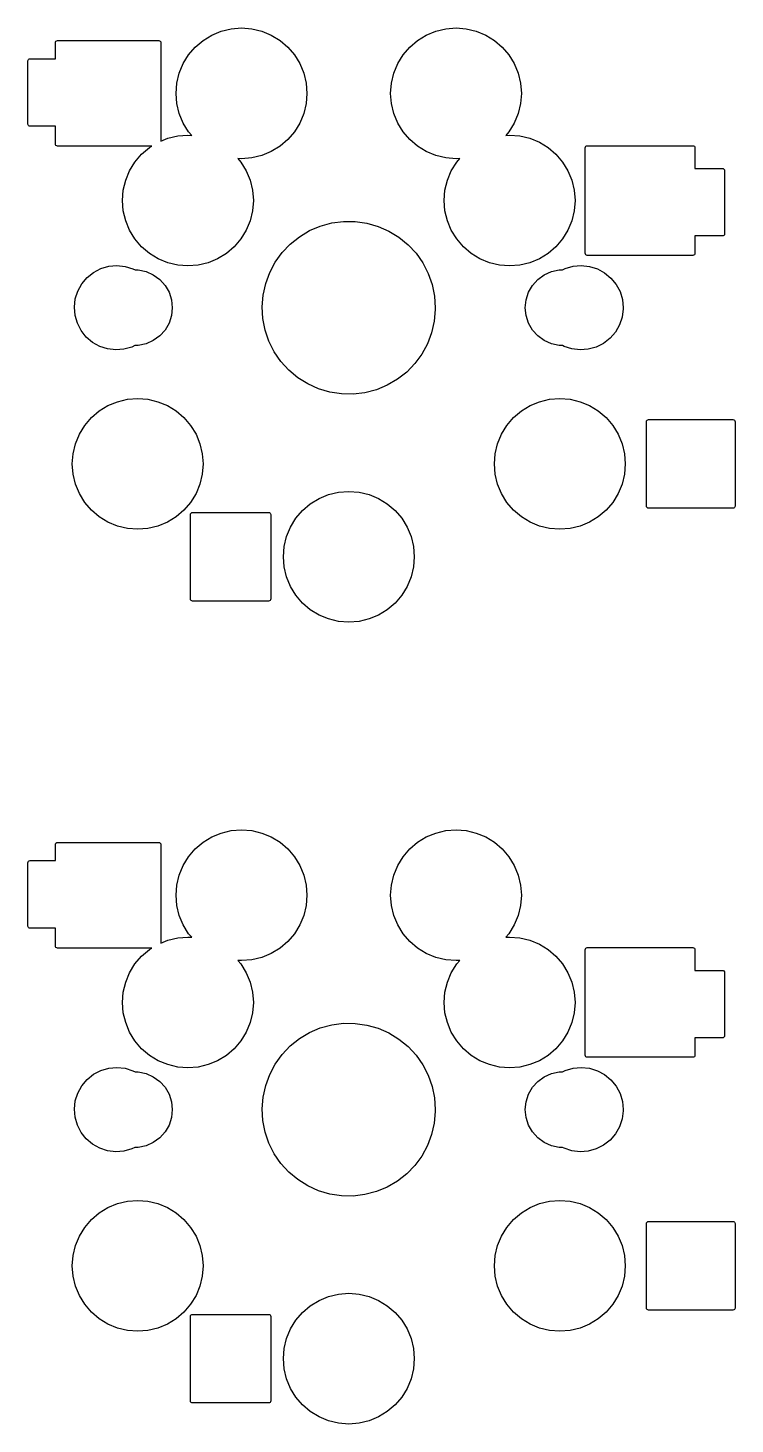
# Model space of a CAD drawing. Extents: x -8 to 140, y -39 to 78.
# Drawn here: x 68.4 to 85.15, y -0.45 to 32.63 of the extents above; entities that cross this region are included whole.
import ezdxf

# ---------------------------------------------------------------- set-up
doc = ezdxf.new("R2010")
doc.units = 0
doc.layers.add('BLACK', color=7, linetype='CONTINUOUS')

msp = doc.modelspace()

# ---------------------------------------------------------------- linework, layer by layer
at = {"layer": 'BLACK', "linetype": 'CONTINUOUS'}
for p, q in [((72.5489, 32.334), (72.7563, 32.4611)), ((72.7563, 32.4611), (72.981, 32.5541)), ((72.981, 32.5541), (73.2175, 32.6109)), ((73.2175, 32.6109), (73.46, 32.63)), ((73.46, 32.63), (73.7025, 32.6109)), ((73.7025, 32.6109), (73.939, 32.5541)), ((73.939, 32.5541), (74.1637, 32.4611)), ((74.1637, 32.4611), (74.3711, 32.334)), ((77.6289, 32.334), (77.8363, 32.4611)), ((77.8363, 32.4611), (78.061, 32.5541)), ((78.061, 32.5541), (78.2975, 32.6109)), ((78.2975, 32.6109), (78.54, 32.63)), ((78.54, 32.63), (78.7825, 32.6109)), ((78.7825, 32.6109), (79.019, 32.5541)), ((79.019, 32.5541), (79.2437, 32.4611)), ((79.2437, 32.4611), (79.4511, 32.334)), ((69.05, 32.28), (69.0538, 32.2991)), ((69.05, 31.9), (69.05, 32.28)), ((69.0538, 32.2991), (69.0646, 32.3154)), ((69.0646, 32.3154), (69.0809, 32.3262)), ((69.0809, 32.3262), (69.1, 32.33)), ((69.1, 32.33), (71.5, 32.33)), ((71.5, 32.33), (71.5191, 32.3262)), ((71.5191, 32.3262), (71.5354, 32.3154)), ((71.5354, 32.3154), (71.5462, 32.2991)), ((71.5462, 32.2991), (71.55, 32.28)), ((71.55, 32.28), (71.55, 29.9474)), ((72.206, 31.9911), (72.364, 32.176)), ((72.364, 32.176), (72.5489, 32.334)), ((74.3711, 32.334), (74.556, 32.176)), ((74.556, 32.176), (74.714, 31.9911)), ((77.286, 31.9911), (77.444, 32.176)), ((77.444, 32.176), (77.6289, 32.334)), ((79.4511, 32.334), (79.636, 32.176)), ((79.636, 32.176), (79.794, 31.9911)), ((68.4, 31.85), (68.4038, 31.8691)), ((68.4, 30.35), (68.4, 31.85)), ((68.4038, 31.8691), (68.4146, 31.8854)), ((68.4146, 31.8854), (68.4309, 31.8962)), ((68.4309, 31.8962), (68.45, 31.9)), ((68.45, 31.9), (69.05, 31.9)), ((71.9859, 31.559), (72.0789, 31.7837)), ((72.0789, 31.7837), (72.206, 31.9911)), ((74.714, 31.9911), (74.8411, 31.7837)), ((74.8411, 31.7837), (74.9341, 31.559)), ((77.0659, 31.559), (77.1589, 31.7837)), ((77.1589, 31.7837), (77.286, 31.9911)), ((79.794, 31.9911), (79.9211, 31.7837)), ((79.9211, 31.7837), (80.0141, 31.559)), ((71.9291, 31.3225), (71.9859, 31.559)), ((74.9341, 31.559), (74.9909, 31.3225)), ((77.0091, 31.3225), (77.0659, 31.559)), ((80.0141, 31.559), (80.0709, 31.3225)), ((71.91, 31.08), (71.9291, 31.3225)), ((74.9909, 31.3225), (75.01, 31.08)), ((76.99, 31.08), (77.0091, 31.3225)), ((80.0709, 31.3225), (80.09, 31.08)), ((71.9291, 30.8375), (71.91, 31.08)), ((71.9859, 30.601), (71.9291, 30.8375)), ((74.9909, 30.8375), (74.9341, 30.601)), ((75.01, 31.08), (74.9909, 30.8375)), ((77.0091, 30.8375), (76.99, 31.08)), ((77.0659, 30.601), (77.0091, 30.8375)), ((80.0709, 30.8375), (80.0141, 30.601)), ((80.09, 31.08), (80.0709, 30.8375)), ((72.0789, 30.3763), (71.9859, 30.601)), ((74.9341, 30.601), (74.8411, 30.3763)), ((77.1589, 30.3763), (77.0659, 30.601)), ((80.0141, 30.601), (79.9211, 30.3763)), ((68.4038, 30.3309), (68.4, 30.35)), ((68.4146, 30.3146), (68.4038, 30.3309)), ((68.4309, 30.3038), (68.4146, 30.3146)), ((68.45, 30.3), (68.4309, 30.3038)), ((69.05, 30.3), (68.45, 30.3)), ((69.05, 29.88), (69.05, 30.3)), ((72.206, 30.1689), (72.0789, 30.3763)), ((72.2794, 30.083), (72.206, 30.1689)), ((74.714, 30.1689), (74.556, 29.984)), ((74.8411, 30.3763), (74.714, 30.1689)), ((77.286, 30.1689), (77.1589, 30.3763)), ((77.444, 29.984), (77.286, 30.1689)), ((79.794, 30.1689), (79.7205, 30.083)), ((79.9211, 30.3763), (79.794, 30.1689)), ((69.0538, 29.8609), (69.05, 29.88)), ((69.0646, 29.8446), (69.0538, 29.8609)), ((69.0809, 29.8338), (69.0646, 29.8446)), ((69.1, 29.83), (69.0809, 29.8338)), ((71.3377, 29.83), (69.1, 29.83)), ((71.094, 29.636), (71.2789, 29.794)), ((71.2789, 29.794), (71.3377, 29.83)), ((71.55, 29.9474), (71.711, 30.0141)), ((71.711, 30.0141), (71.9475, 30.0709)), ((71.9475, 30.0709), (72.19, 30.09)), ((72.19, 30.09), (72.2794, 30.083)), ((74.3711, 29.826), (74.1637, 29.6989)), ((74.556, 29.984), (74.3711, 29.826)), ((77.6289, 29.826), (77.444, 29.984)), ((77.8363, 29.6989), (77.6289, 29.826)), ((79.7205, 30.083), (79.81, 30.09)), ((79.81, 30.09), (80.0525, 30.0709)), ((80.0525, 30.0709), (80.289, 30.0141)), ((80.289, 30.0141), (80.5137, 29.9211)), ((80.5137, 29.9211), (80.7211, 29.794)), ((80.7211, 29.794), (80.906, 29.636)), ((81.6, 29.79), (81.6038, 29.8091)), ((81.6, 27.29), (81.6, 29.79)), ((81.6038, 29.8091), (81.6146, 29.8254)), ((81.6146, 29.8254), (81.6309, 29.8362)), ((81.6309, 29.8362), (81.65, 29.84)), ((81.65, 29.84), (84.15, 29.84)), ((84.15, 29.84), (84.1691, 29.8362)), ((84.1691, 29.8362), (84.1854, 29.8254)), ((84.1854, 29.8254), (84.1962, 29.8091)), ((84.1962, 29.8091), (84.2, 29.79)), ((84.2, 29.79), (84.2, 29.3)), ((70.8089, 29.2437), (70.936, 29.4511)), ((70.936, 29.4511), (71.094, 29.636)), ((73.46, 29.53), (73.3705, 29.537)), ((73.3705, 29.537), (73.444, 29.4511)), ((73.444, 29.4511), (73.5711, 29.2437)), ((73.7025, 29.5491), (73.46, 29.53)), ((73.939, 29.6059), (73.7025, 29.5491)), ((74.1637, 29.6989), (73.939, 29.6059)), ((78.061, 29.6059), (77.8363, 29.6989)), ((78.2975, 29.5491), (78.061, 29.6059)), ((78.54, 29.53), (78.2975, 29.5491)), ((78.4289, 29.2437), (78.556, 29.4511)), ((78.6295, 29.537), (78.54, 29.53)), ((78.556, 29.4511), (78.6295, 29.537)), ((80.906, 29.636), (81.064, 29.4511)), ((81.064, 29.4511), (81.1911, 29.2437)), ((70.7159, 29.019), (70.8089, 29.2437)), ((73.5711, 29.2437), (73.6641, 29.019)), ((78.3359, 29.019), (78.4289, 29.2437)), ((81.1911, 29.2437), (81.2841, 29.019)), ((84.2, 29.3), (84.85, 29.3)), ((84.85, 29.3), (84.8691, 29.2962)), ((84.8691, 29.2962), (84.8854, 29.2854)), ((84.8854, 29.2854), (84.8962, 29.2691)), ((84.8962, 29.2691), (84.9, 29.25)), ((84.9, 29.25), (84.9, 27.75)), ((70.64, 28.54), (70.6591, 28.7825)), ((70.6591, 28.7825), (70.7159, 29.019)), ((73.6641, 29.019), (73.7209, 28.7825)), ((73.7209, 28.7825), (73.74, 28.54)), ((78.26, 28.54), (78.2791, 28.7825)), ((78.2791, 28.7825), (78.3359, 29.019)), ((81.2841, 29.019), (81.3409, 28.7825)), ((81.3409, 28.7825), (81.36, 28.54)), ((70.6591, 28.2975), (70.64, 28.54)), ((73.74, 28.54), (73.7209, 28.2975)), ((78.2791, 28.2975), (78.26, 28.54)), ((81.36, 28.54), (81.3409, 28.2975)), ((70.7159, 28.061), (70.6591, 28.2975)), ((73.7209, 28.2975), (73.6641, 28.061)), ((78.3359, 28.061), (78.2791, 28.2975)), ((81.3409, 28.2975), (81.2841, 28.061)), ((70.8089, 27.8363), (70.7159, 28.061)), ((70.936, 27.6289), (70.8089, 27.8363)), ((73.5711, 27.8363), (73.444, 27.6289)), ((73.6641, 28.061), (73.5711, 27.8363)), ((74.83, 27.6834), (75.0693, 27.8266)), ((75.0693, 27.8266), (75.3258, 27.936)), ((75.3258, 27.936), (75.5948, 28.0096)), ((75.5948, 28.0096), (75.8713, 28.046)), ((75.8713, 28.046), (76.1501, 28.0445)), ((76.1501, 28.0445), (76.4262, 28.0052)), ((76.4262, 28.0052), (76.6944, 27.9288)), ((76.6944, 27.9288), (76.9498, 27.8167)), ((76.9498, 27.8167), (77.1875, 27.671)), ((78.4289, 27.8363), (78.3359, 28.061)), ((78.556, 27.6289), (78.4289, 27.8363)), ((81.1911, 27.8363), (81.064, 27.6289)), ((81.2841, 28.061), (81.1911, 27.8363)), ((71.094, 27.444), (70.936, 27.6289)), ((73.444, 27.6289), (73.286, 27.444)), ((74.4204, 27.3067), (74.6124, 27.509)), ((74.6124, 27.509), (74.83, 27.6834)), ((77.1875, 27.671), (77.4033, 27.4944)), ((77.4033, 27.4944), (77.5931, 27.2901)), ((78.714, 27.444), (78.556, 27.6289)), ((81.064, 27.6289), (80.906, 27.444)), ((84.85, 27.7), (84.2, 27.7)), ((84.2, 27.7), (84.2, 27.29)), ((84.8691, 27.7038), (84.85, 27.7)), ((84.8854, 27.7146), (84.8691, 27.7038)), ((84.8962, 27.7309), (84.8854, 27.7146)), ((84.9, 27.75), (84.8962, 27.7309)), ((71.2789, 27.286), (71.094, 27.444)), ((71.4863, 27.1589), (71.2789, 27.286)), ((71.711, 27.0659), (71.4863, 27.1589)), ((72.8937, 27.1589), (72.669, 27.0659)), ((73.1011, 27.286), (72.8937, 27.1589)), ((73.286, 27.444), (73.1011, 27.286)), ((74.2577, 27.0803), (74.4204, 27.3067)), ((77.5931, 27.2901), (77.7535, 27.062)), ((78.8989, 27.286), (78.714, 27.444)), ((79.1063, 27.1589), (78.8989, 27.286)), ((79.331, 27.0659), (79.1063, 27.1589)), ((80.5137, 27.1589), (80.289, 27.0659)), ((80.7211, 27.286), (80.5137, 27.1589)), ((80.906, 27.444), (80.7211, 27.286)), ((81.6038, 27.2709), (81.6, 27.29)), ((81.6146, 27.2546), (81.6038, 27.2709)), ((81.6309, 27.2438), (81.6146, 27.2546)), ((81.65, 27.24), (81.6309, 27.2438)), ((84.15, 27.24), (81.65, 27.24)), ((84.1691, 27.2438), (84.15, 27.24)), ((84.1854, 27.2546), (84.1691, 27.2438)), ((84.1962, 27.2709), (84.1854, 27.2546)), ((84.2, 27.29), (84.1962, 27.2709)), ((69.8003, 26.7145), (69.9524, 26.8368)), ((69.9524, 26.8368), (70.1254, 26.9272)), ((70.1254, 26.9272), (70.3126, 26.9823)), ((70.3126, 26.9823), (70.507, 27)), ((70.507, 27), (70.7011, 26.9796)), ((70.7011, 26.9796), (70.8875, 26.9219)), ((70.8875, 26.9219), (70.9371, 26.8951)), ((70.9371, 26.8951), (71.0141, 26.8951)), ((71.0141, 26.8951), (71.1981, 26.856)), ((71.1981, 26.856), (71.37, 26.7794)), ((71.9475, 27.0091), (71.711, 27.0659)), ((72.19, 26.99), (71.9475, 27.0091)), ((72.4325, 27.0091), (72.19, 26.99)), ((72.669, 27.0659), (72.4325, 27.0091)), ((74.0314, 26.5719), (74.1272, 26.8338)), ((74.1272, 26.8338), (74.2577, 27.0803)), ((77.7535, 27.062), (77.8814, 26.8142)), ((77.8814, 26.8142), (77.9745, 26.5513)), ((79.5675, 27.0091), (79.331, 27.0659)), ((79.81, 26.99), (79.5675, 27.0091)), ((80.0525, 27.0091), (79.81, 26.99)), ((80.289, 27.0659), (80.0525, 27.0091)), ((80.63, 26.7794), (80.8019, 26.856)), ((80.8019, 26.856), (80.9859, 26.8951)), ((80.9859, 26.8951), (81.064, 26.8951)), ((81.064, 26.8951), (81.1254, 26.9272)), ((81.1254, 26.9272), (81.3126, 26.9823)), ((81.3126, 26.9823), (81.507, 27)), ((81.507, 27), (81.7011, 26.9796)), ((81.7011, 26.9796), (81.8875, 26.9219)), ((81.8875, 26.9219), (82.0592, 26.829)), ((82.0592, 26.829), (82.2096, 26.7046)), ((69.5809, 26.3939), (69.6749, 26.565)), ((69.6749, 26.565), (69.8003, 26.7145)), ((71.37, 26.7794), (71.5222, 26.6688)), ((71.5222, 26.6688), (71.6481, 26.529)), ((71.6481, 26.529), (71.7422, 26.3661)), ((73.972, 26.2995), (74.0314, 26.5719)), ((77.9745, 26.5513), (78.031, 26.2782)), ((80.2578, 26.3661), (80.3519, 26.529)), ((80.3519, 26.529), (80.4778, 26.6688)), ((80.4778, 26.6688), (80.63, 26.7794)), ((82.2096, 26.7046), (82.3329, 26.5534)), ((82.3329, 26.5534), (82.4245, 26.3811)), ((69.5001, 26.014), (69.5219, 26.2079)), ((69.5219, 26.2079), (69.5809, 26.3939)), ((71.7422, 26.3661), (71.8003, 26.1871)), ((71.8003, 26.1871), (71.82, 26)), ((73.9501, 26.0215), (73.972, 26.2995)), ((78.031, 26.2782), (78.05, 26)), ((80.18, 26), (80.1997, 26.1871)), ((80.1997, 26.1871), (80.2578, 26.3661)), ((82.4245, 26.3811), (82.481, 26.1942)), ((82.481, 26.1942), (82.5, 26)), ((69.5164, 25.8195), (69.5001, 26.014)), ((69.5702, 25.6319), (69.5164, 25.8195)), ((71.8003, 25.8129), (71.7422, 25.6339)), ((71.82, 26), (71.8003, 25.8129)), ((73.9662, 25.7431), (73.9501, 26.0215)), ((78.0495, 25.9571), (78.0248, 25.6793)), ((78.05, 26), (78.0495, 25.9571)), ((80.1997, 25.8129), (80.18, 26)), ((80.2578, 25.6339), (80.1997, 25.8129)), ((82.4996, 25.9721), (82.4751, 25.7785)), ((82.5, 26), (82.4996, 25.9721)), ((69.6594, 25.4583), (69.5702, 25.6319)), ((71.7422, 25.6339), (71.6481, 25.471)), ((74.0199, 25.4694), (73.9662, 25.7431)), ((78.0248, 25.6793), (77.9625, 25.4075)), ((80.3519, 25.471), (80.2578, 25.6339)), ((82.4135, 25.5933), (82.3171, 25.4236)), ((82.4751, 25.7785), (82.4135, 25.5933)), ((69.7807, 25.3053), (69.6594, 25.4583)), ((69.9293, 25.1789), (69.7807, 25.3053)), ((70.0997, 25.0836), (69.9293, 25.1789)), ((71.1981, 25.144), (71.0141, 25.1049)), ((71.37, 25.2206), (71.1981, 25.144)), ((71.5222, 25.3312), (71.37, 25.2206)), ((71.6481, 25.471), (71.5222, 25.3312)), ((74.1102, 25.2056), (74.0199, 25.4694)), ((74.2355, 24.9565), (74.1102, 25.2056)), ((77.8639, 25.1466), (77.7309, 24.9016)), ((77.9625, 25.4075), (77.8639, 25.1466)), ((80.4778, 25.3312), (80.3519, 25.471)), ((80.63, 25.2206), (80.4778, 25.3312)), ((80.8019, 25.144), (80.63, 25.2206)), ((80.9859, 25.1049), (80.8019, 25.144)), ((82.0358, 25.1557), (81.8616, 25.0677)), ((82.1896, 25.2758), (82.0358, 25.1557)), ((82.3171, 25.4236), (82.1896, 25.2758)), ((70.2853, 25.0233), (70.0997, 25.0836)), ((70.4791, 25.0002), (70.2853, 25.0233)), ((70.6736, 25.0152), (70.4791, 25.0002)), ((70.8616, 25.0677), (70.6736, 25.0152)), ((70.9354, 25.1049), (70.8616, 25.0677)), ((71.0141, 25.1049), (70.9354, 25.1049)), ((74.3934, 24.7266), (74.2355, 24.9565)), ((77.7309, 24.9016), (77.5658, 24.6768)), ((81.0616, 25.1049), (80.9859, 25.1049)), ((81.0997, 25.0836), (81.0616, 25.1049)), ((81.2853, 25.0233), (81.0997, 25.0836)), ((81.4791, 25.0002), (81.2853, 25.0233)), ((81.6736, 25.0152), (81.4791, 25.0002)), ((81.8616, 25.0677), (81.6736, 25.0152)), ((74.5811, 24.5204), (74.3934, 24.7266)), ((74.795, 24.3415), (74.5811, 24.5204)), ((77.5658, 24.6768), (77.3717, 24.4766)), ((75.0313, 24.1933), (74.795, 24.3415)), ((75.2854, 24.0786), (75.0313, 24.1933)), ((76.9115, 24.1638), (76.6539, 24.0571)), ((77.1523, 24.3045), (76.9115, 24.1638)), ((77.3717, 24.4766), (77.1523, 24.3045)), ((70.521, 23.7741), (70.7575, 23.8309)), ((70.7575, 23.8309), (71, 23.85)), ((71, 23.85), (71.2425, 23.8309)), ((71.2425, 23.8309), (71.479, 23.7741)), ((75.5528, 23.9994), (75.2854, 24.0786)), ((75.8285, 23.9572), (75.5528, 23.9994)), ((76.1073, 23.9528), (75.8285, 23.9572)), ((76.3841, 23.9863), (76.1073, 23.9528)), ((76.6539, 24.0571), (76.3841, 23.9863)), ((80.521, 23.7741), (80.7575, 23.8309)), ((80.7575, 23.8309), (81, 23.85)), ((81, 23.85), (81.2425, 23.8309)), ((81.2425, 23.8309), (81.479, 23.7741)), ((69.904, 23.396), (70.0889, 23.554)), ((70.0889, 23.554), (70.2963, 23.6811)), ((70.2963, 23.6811), (70.521, 23.7741)), ((71.479, 23.7741), (71.7037, 23.6811)), ((71.7037, 23.6811), (71.9111, 23.554)), ((71.9111, 23.554), (72.096, 23.396)), ((79.904, 23.396), (80.0889, 23.554)), ((80.0889, 23.554), (80.2963, 23.6811)), ((80.2963, 23.6811), (80.521, 23.7741)), ((81.479, 23.7741), (81.7037, 23.6811)), ((81.7037, 23.6811), (81.9111, 23.554)), ((81.9111, 23.554), (82.096, 23.396)), ((69.6189, 23.0037), (69.746, 23.2111)), ((69.746, 23.2111), (69.904, 23.396)), ((72.096, 23.396), (72.254, 23.2111)), ((72.254, 23.2111), (72.3811, 23.0037)), ((79.6189, 23.0037), (79.746, 23.2111)), ((79.746, 23.2111), (79.904, 23.396)), ((82.096, 23.396), (82.254, 23.2111)), ((82.254, 23.2111), (82.3811, 23.0037)), ((83.05, 23.3), (83.0538, 23.3191)), ((83.05, 21.3), (83.05, 23.3)), ((83.0538, 23.3191), (83.0646, 23.3354)), ((83.0646, 23.3354), (83.0809, 23.3462)), ((83.0809, 23.3462), (83.1, 23.35)), ((83.1, 23.35), (85.1, 23.35)), ((85.1, 23.35), (85.1191, 23.3462)), ((85.1191, 23.3462), (85.1354, 23.3354)), ((85.1354, 23.3354), (85.1462, 23.3191)), ((85.1462, 23.3191), (85.15, 23.3)), ((85.15, 23.3), (85.15, 21.3)), ((69.5259, 22.779), (69.6189, 23.0037)), ((72.3811, 23.0037), (72.4741, 22.779)), ((79.5259, 22.779), (79.6189, 23.0037)), ((82.3811, 23.0037), (82.4741, 22.779)), ((69.45, 22.3), (69.4691, 22.5425)), ((69.4691, 22.5425), (69.5259, 22.779)), ((72.4741, 22.779), (72.5309, 22.5425)), ((72.5309, 22.5425), (72.55, 22.3)), ((79.45, 22.3), (79.4691, 22.5425)), ((79.4691, 22.5425), (79.5259, 22.779)), ((82.4741, 22.779), (82.5309, 22.5425)), ((82.5309, 22.5425), (82.55, 22.3)), ((69.4691, 22.0575), (69.45, 22.3)), ((72.55, 22.3), (72.5309, 22.0575)), ((79.4691, 22.0575), (79.45, 22.3)), ((82.55, 22.3), (82.5309, 22.0575)), ((69.5259, 21.821), (69.4691, 22.0575)), ((72.5309, 22.0575), (72.4741, 21.821)), ((79.5259, 21.821), (79.4691, 22.0575)), ((82.5309, 22.0575), (82.4741, 21.821)), ((69.6189, 21.5963), (69.5259, 21.821)), ((69.746, 21.3889), (69.6189, 21.5963)), ((72.3811, 21.5963), (72.254, 21.3889)), ((72.4741, 21.821), (72.3811, 21.5963)), ((75.2963, 21.4811), (75.521, 21.5741)), ((75.521, 21.5741), (75.7575, 21.6309)), ((75.7575, 21.6309), (76, 21.65)), ((76, 21.65), (76.2425, 21.6309)), ((76.2425, 21.6309), (76.479, 21.5741)), ((76.479, 21.5741), (76.7037, 21.4811)), ((79.6189, 21.5963), (79.5259, 21.821)), ((79.746, 21.3889), (79.6189, 21.5963)), ((82.3811, 21.5963), (82.254, 21.3889)), ((82.4741, 21.821), (82.3811, 21.5963)), ((69.904, 21.204), (69.746, 21.3889)), ((70.0889, 21.046), (69.904, 21.204)), ((72.096, 21.204), (71.9111, 21.046)), ((72.254, 21.3889), (72.096, 21.204)), ((74.746, 21.0111), (74.904, 21.196)), ((74.904, 21.196), (75.0889, 21.354)), ((75.0889, 21.354), (75.2963, 21.4811)), ((76.7037, 21.4811), (76.9111, 21.354)), ((76.9111, 21.354), (77.096, 21.196)), ((77.096, 21.196), (77.254, 21.0111)), ((79.904, 21.204), (79.746, 21.3889)), ((80.0889, 21.046), (79.904, 21.204)), ((82.096, 21.204), (81.9111, 21.046)), ((82.254, 21.3889), (82.096, 21.204)), ((83.0538, 21.2809), (83.05, 21.3)), ((83.0646, 21.2646), (83.0538, 21.2809)), ((83.0809, 21.2538), (83.0646, 21.2646)), ((83.1, 21.25), (83.0809, 21.2538)), ((85.1, 21.25), (83.1, 21.25)), ((85.1191, 21.2538), (85.1, 21.25)), ((85.1354, 21.2646), (85.1191, 21.2538)), ((85.1462, 21.2809), (85.1354, 21.2646)), ((85.15, 21.3), (85.1462, 21.2809)), ((70.2963, 20.9189), (70.0889, 21.046)), ((70.521, 20.8259), (70.2963, 20.9189)), ((71.7037, 20.9189), (71.479, 20.8259)), ((71.9111, 21.046), (71.7037, 20.9189)), ((72.25, 21.1), (72.2538, 21.1191)), ((72.25, 19.1), (72.25, 21.1)), ((72.2538, 21.1191), (72.2646, 21.1354)), ((72.2646, 21.1354), (72.2809, 21.1462)), ((72.2809, 21.1462), (72.3, 21.15)), ((72.3, 21.15), (74.1, 21.15)), ((74.1, 21.15), (74.1191, 21.1462)), ((74.1191, 21.1462), (74.1354, 21.1354)), ((74.1354, 21.1354), (74.1462, 21.1191)), ((74.1462, 21.1191), (74.15, 21.1)), ((74.15, 21.1), (74.15, 19.1)), ((74.6189, 20.8037), (74.746, 21.0111)), ((77.254, 21.0111), (77.3811, 20.8037)), ((80.2963, 20.9189), (80.0889, 21.046)), ((80.521, 20.8259), (80.2963, 20.9189)), ((81.7037, 20.9189), (81.479, 20.8259)), ((81.9111, 21.046), (81.7037, 20.9189)), ((70.7575, 20.7691), (70.521, 20.8259)), ((71, 20.75), (70.7575, 20.7691)), ((71.2425, 20.7691), (71, 20.75)), ((71.479, 20.8259), (71.2425, 20.7691)), ((74.4691, 20.3425), (74.5259, 20.579)), ((74.5259, 20.579), (74.6189, 20.8037)), ((77.3811, 20.8037), (77.4741, 20.579)), ((77.4741, 20.579), (77.5309, 20.3425)), ((80.7575, 20.7691), (80.521, 20.8259)), ((81, 20.75), (80.7575, 20.7691)), ((81.2425, 20.7691), (81, 20.75)), ((81.479, 20.8259), (81.2425, 20.7691)), ((74.45, 20.1), (74.4691, 20.3425)), ((77.5309, 20.3425), (77.55, 20.1)), ((74.4691, 19.8575), (74.45, 20.1)), ((74.5259, 19.621), (74.4691, 19.8575)), ((77.5309, 19.8575), (77.4741, 19.621)), ((77.55, 20.1), (77.5309, 19.8575)), ((74.6189, 19.3963), (74.5259, 19.621)), ((77.4741, 19.621), (77.3811, 19.3963)), ((74.746, 19.1889), (74.6189, 19.3963)), ((74.904, 19.004), (74.746, 19.1889)), ((77.254, 19.1889), (77.096, 19.004)), ((77.3811, 19.3963), (77.254, 19.1889)), ((72.2538, 19.0809), (72.25, 19.1)), ((72.2646, 19.0646), (72.2538, 19.0809)), ((72.2809, 19.0538), (72.2646, 19.0646)), ((72.3, 19.05), (72.2809, 19.0538)), ((74.1, 19.05), (72.3, 19.05)), ((74.1191, 19.0538), (74.1, 19.05)), ((74.1354, 19.0646), (74.1191, 19.0538)), ((74.1462, 19.0809), (74.1354, 19.0646)), ((74.15, 19.1), (74.1462, 19.0809)), ((75.0889, 18.846), (74.904, 19.004)), ((77.096, 19.004), (76.9111, 18.846)), ((75.2963, 18.7189), (75.0889, 18.846)), ((75.521, 18.6259), (75.2963, 18.7189)), ((75.7575, 18.5691), (75.521, 18.6259)), ((76, 18.55), (75.7575, 18.5691)), ((76.2425, 18.5691), (76, 18.55)), ((76.479, 18.6259), (76.2425, 18.5691)), ((76.7037, 18.7189), (76.479, 18.6259)), ((76.9111, 18.846), (76.7037, 18.7189)), ((72.981, 13.5541), (73.2175, 13.6109)), ((73.2175, 13.6109), (73.46, 13.63)), ((73.46, 13.63), (73.7025, 13.6109)), ((73.7025, 13.6109), (73.939, 13.5541)), ((78.061, 13.5541), (78.2975, 13.6109)), ((78.2975, 13.6109), (78.54, 13.63)), ((78.54, 13.63), (78.7825, 13.6109)), ((78.7825, 13.6109), (79.019, 13.5541)), ((69.05, 13.28), (69.0538, 13.2991)), ((69.05, 12.9), (69.05, 13.28)), ((69.0538, 13.2991), (69.0646, 13.3154)), ((69.0646, 13.3154), (69.0809, 13.3262)), ((69.0809, 13.3262), (69.1, 13.33)), ((69.1, 13.33), (71.5, 13.33)), ((71.5, 13.33), (71.5191, 13.3262)), ((71.5191, 13.3262), (71.5354, 13.3154)), ((71.5354, 13.3154), (71.5462, 13.2991)), ((71.5462, 13.2991), (71.55, 13.28)), ((71.55, 13.28), (71.55, 10.9474)), ((72.364, 13.176), (72.5489, 13.334)), ((72.5489, 13.334), (72.7563, 13.4611)), ((72.7563, 13.4611), (72.981, 13.5541)), ((73.939, 13.5541), (74.1637, 13.4611)), ((74.1637, 13.4611), (74.3711, 13.334)), ((74.3711, 13.334), (74.556, 13.176)), ((77.444, 13.176), (77.6289, 13.334)), ((77.6289, 13.334), (77.8363, 13.4611)), ((77.8363, 13.4611), (78.061, 13.5541)), ((79.019, 13.5541), (79.2437, 13.4611)), ((79.2437, 13.4611), (79.4511, 13.334)), ((79.4511, 13.334), (79.636, 13.176)), ((72.0789, 12.7837), (72.206, 12.9911)), ((72.206, 12.9911), (72.364, 13.176)), ((74.556, 13.176), (74.714, 12.9911)), ((74.714, 12.9911), (74.8411, 12.7837)), ((77.1589, 12.7837), (77.286, 12.9911)), ((77.286, 12.9911), (77.444, 13.176)), ((79.636, 13.176), (79.794, 12.9911)), ((79.794, 12.9911), (79.9211, 12.7837)), ((68.4, 12.85), (68.4038, 12.8691)), ((68.4, 11.35), (68.4, 12.85)), ((68.4038, 12.8691), (68.4146, 12.8854)), ((68.4146, 12.8854), (68.4309, 12.8962)), ((68.4309, 12.8962), (68.45, 12.9)), ((68.45, 12.9), (69.05, 12.9)), ((71.9859, 12.559), (72.0789, 12.7837)), ((74.8411, 12.7837), (74.9341, 12.559)), ((77.0659, 12.559), (77.1589, 12.7837)), ((79.9211, 12.7837), (80.0141, 12.559)), ((71.91, 12.08), (71.9291, 12.3225)), ((71.9291, 12.3225), (71.9859, 12.559)), ((74.9341, 12.559), (74.9909, 12.3225)), ((74.9909, 12.3225), (75.01, 12.08)), ((76.99, 12.08), (77.0091, 12.3225)), ((77.0091, 12.3225), (77.0659, 12.559)), ((80.0141, 12.559), (80.0709, 12.3225)), ((80.0709, 12.3225), (80.09, 12.08)), ((71.9291, 11.8375), (71.91, 12.08)), ((75.01, 12.08), (74.9909, 11.8375)), ((77.0091, 11.8375), (76.99, 12.08)), ((80.09, 12.08), (80.0709, 11.8375)), ((71.9859, 11.601), (71.9291, 11.8375)), ((72.0789, 11.3763), (71.9859, 11.601)), ((74.9341, 11.601), (74.8411, 11.3763)), ((74.9909, 11.8375), (74.9341, 11.601)), ((77.0659, 11.601), (77.0091, 11.8375)), ((77.1589, 11.3763), (77.0659, 11.601)), ((80.0141, 11.601), (79.9211, 11.3763)), ((80.0709, 11.8375), (80.0141, 11.601)), ((68.4038, 11.3309), (68.4, 11.35)), ((68.4146, 11.3146), (68.4038, 11.3309)), ((68.4309, 11.3038), (68.4146, 11.3146)), ((68.45, 11.3), (68.4309, 11.3038)), ((69.05, 11.3), (68.45, 11.3)), ((69.05, 10.88), (69.05, 11.3)), ((72.206, 11.1689), (72.0789, 11.3763)), ((74.8411, 11.3763), (74.714, 11.1689)), ((77.286, 11.1689), (77.1589, 11.3763)), ((79.9211, 11.3763), (79.794, 11.1689)), ((71.55, 10.9474), (71.711, 11.0141)), ((71.711, 11.0141), (71.9475, 11.0709)), ((71.9475, 11.0709), (72.19, 11.09)), ((72.19, 11.09), (72.2794, 11.083)), ((72.2794, 11.083), (72.206, 11.1689)), ((74.556, 10.984), (74.3711, 10.826)), ((74.714, 11.1689), (74.556, 10.984)), ((77.444, 10.984), (77.286, 11.1689)), ((77.6289, 10.826), (77.444, 10.984)), ((79.794, 11.1689), (79.7205, 11.083)), ((79.7205, 11.083), (79.81, 11.09)), ((79.81, 11.09), (80.0525, 11.0709)), ((80.0525, 11.0709), (80.289, 11.0141)), ((80.289, 11.0141), (80.5137, 10.9211)), ((80.5137, 10.9211), (80.7211, 10.794)), ((69.0538, 10.8609), (69.05, 10.88)), ((69.0646, 10.8446), (69.0538, 10.8609)), ((69.0809, 10.8338), (69.0646, 10.8446)), ((69.1, 10.83), (69.0809, 10.8338)), ((71.3377, 10.83), (69.1, 10.83)), ((70.936, 10.4511), (71.094, 10.636)), ((71.094, 10.636), (71.2789, 10.794)), ((71.2789, 10.794), (71.3377, 10.83)), ((73.939, 10.6059), (73.7025, 10.5491)), ((74.1637, 10.6989), (73.939, 10.6059)), ((74.3711, 10.826), (74.1637, 10.6989)), ((77.8363, 10.6989), (77.6289, 10.826)), ((78.061, 10.6059), (77.8363, 10.6989)), ((78.2975, 10.5491), (78.061, 10.6059)), ((80.7211, 10.794), (80.906, 10.636)), ((80.906, 10.636), (81.064, 10.4511)), ((81.6, 10.79), (81.6038, 10.8091)), ((81.6, 8.29), (81.6, 10.79)), ((81.6038, 10.8091), (81.6146, 10.8254)), ((81.6146, 10.8254), (81.6309, 10.8362)), ((81.6309, 10.8362), (81.65, 10.84)), ((81.65, 10.84), (84.15, 10.84)), ((84.15, 10.84), (84.1691, 10.8362)), ((84.1691, 10.8362), (84.1854, 10.8254)), ((84.1854, 10.8254), (84.1962, 10.8091)), ((84.1962, 10.8091), (84.2, 10.79)), ((84.2, 10.79), (84.2, 10.3)), ((70.8089, 10.2437), (70.936, 10.4511)), ((73.46, 10.53), (73.3705, 10.537)), ((73.3705, 10.537), (73.444, 10.4511)), ((73.444, 10.4511), (73.5711, 10.2437)), ((73.7025, 10.5491), (73.46, 10.53)), ((78.54, 10.53), (78.2975, 10.5491)), ((78.4289, 10.2437), (78.556, 10.4511)), ((78.6295, 10.537), (78.54, 10.53)), ((78.556, 10.4511), (78.6295, 10.537)), ((81.064, 10.4511), (81.1911, 10.2437)), ((84.2, 10.3), (84.85, 10.3)), ((84.85, 10.3), (84.8691, 10.2962)), ((84.8691, 10.2962), (84.8854, 10.2854)), ((84.8854, 10.2854), (84.8962, 10.2691)), ((84.8962, 10.2691), (84.9, 10.25)), ((70.6591, 9.78247), (70.7159, 10.019)), ((70.7159, 10.019), (70.8089, 10.2437)), ((73.5711, 10.2437), (73.6641, 10.019)), ((73.6641, 10.019), (73.7209, 9.78247)), ((78.2791, 9.78247), (78.3359, 10.019)), ((78.3359, 10.019), (78.4289, 10.2437)), ((81.1911, 10.2437), (81.2841, 10.019)), ((81.2841, 10.019), (81.3409, 9.78247)), ((84.9, 10.25), (84.9, 8.75)), ((70.64, 9.54), (70.6591, 9.78247)), ((73.7209, 9.78247), (73.74, 9.54)), ((78.26, 9.54), (78.2791, 9.78247)), ((81.3409, 9.78247), (81.36, 9.54)), ((70.6591, 9.29753), (70.64, 9.54)), ((70.7159, 9.06102), (70.6591, 9.29753)), ((73.7209, 9.29753), (73.6641, 9.06102)), ((73.74, 9.54), (73.7209, 9.29753)), ((78.2791, 9.29753), (78.26, 9.54)), ((78.3359, 9.06102), (78.2791, 9.29753)), ((81.3409, 9.29753), (81.2841, 9.06102)), ((81.36, 9.54), (81.3409, 9.29753)), ((70.8089, 8.83632), (70.7159, 9.06102)), ((73.6641, 9.06102), (73.5711, 8.83632)), ((75.0693, 8.82656), (75.3258, 8.93597)), ((75.3258, 8.93597), (75.5948, 9.00956)), ((75.5948, 9.00956), (75.8713, 9.04595)), ((75.8713, 9.04595), (76.1501, 9.04449)), ((76.1501, 9.04449), (76.4262, 9.0052)), ((76.4262, 9.0052), (76.6944, 8.92881)), ((78.4289, 8.83631), (78.3359, 9.06102)), ((81.2841, 9.06102), (81.1911, 8.83631)), ((70.936, 8.62893), (70.8089, 8.83632)), ((71.094, 8.44398), (70.936, 8.62893)), ((73.444, 8.62893), (73.286, 8.44398)), ((73.5711, 8.83632), (73.444, 8.62893)), ((74.6124, 8.509), (74.83, 8.68336)), ((74.83, 8.68336), (75.0693, 8.82656)), ((76.6944, 8.92881), (76.9498, 8.81672)), ((76.9498, 8.81672), (77.1875, 8.67101)), ((77.1875, 8.67101), (77.4033, 8.49439)), ((78.556, 8.62893), (78.4289, 8.83631)), ((78.714, 8.44398), (78.556, 8.62893)), ((81.064, 8.62893), (80.906, 8.44398)), ((81.1911, 8.83631), (81.064, 8.62893)), ((84.85, 8.7), (84.2, 8.7)), ((84.2, 8.7), (84.2, 8.29)), ((84.8691, 8.70381), (84.85, 8.7)), ((84.8854, 8.71464), (84.8691, 8.70381)), ((84.8962, 8.73087), (84.8854, 8.71464)), ((84.9, 8.75), (84.8962, 8.73087)), ((71.2789, 8.28603), (71.094, 8.44398)), ((71.4863, 8.15894), (71.2789, 8.28603)), ((73.1011, 8.28603), (72.8937, 8.15894)), ((73.286, 8.44398), (73.1011, 8.28603)), ((74.2577, 8.08026), (74.4204, 8.30672)), ((74.4204, 8.30672), (74.6124, 8.509)), ((77.4033, 8.49439), (77.5931, 8.29011)), ((77.5931, 8.29011), (77.7535, 8.06195)), ((78.8989, 8.28602), (78.714, 8.44398)), ((79.1063, 8.15894), (78.8989, 8.28602)), ((80.7211, 8.28602), (80.5137, 8.15894)), ((80.906, 8.44398), (80.7211, 8.28602)), ((81.6038, 8.27087), (81.6, 8.29)), ((81.6146, 8.25465), (81.6038, 8.27087)), ((84.1962, 8.27087), (84.1854, 8.25465)), ((84.2, 8.29), (84.1962, 8.27087)), ((70.1254, 7.92718), (70.3126, 7.98229)), ((70.3126, 7.98229), (70.507, 7.99998)), ((70.507, 7.99998), (70.7011, 7.97957)), ((70.7011, 7.97957), (70.8875, 7.92186)), ((71.711, 8.06586), (71.4863, 8.15894)), ((71.9475, 8.00908), (71.711, 8.06586)), ((72.19, 7.99), (71.9475, 8.00908)), ((72.4325, 8.00908), (72.19, 7.99)), ((72.669, 8.06586), (72.4325, 8.00908)), ((72.8937, 8.15894), (72.669, 8.06586)), ((74.1272, 7.83381), (74.2577, 8.08026)), ((77.7535, 8.06195), (77.8814, 7.81415)), ((79.331, 8.06586), (79.1063, 8.15894)), ((79.5675, 8.00908), (79.331, 8.06586)), ((79.81, 7.99), (79.5675, 8.00908)), ((80.0525, 8.00908), (79.81, 7.99)), ((80.289, 8.06586), (80.0525, 8.00908)), ((80.5137, 8.15894), (80.289, 8.06586)), ((81.1254, 7.92718), (81.3126, 7.98229)), ((81.3126, 7.98229), (81.507, 7.99998)), ((81.507, 7.99998), (81.7011, 7.97957)), ((81.6309, 8.24381), (81.6146, 8.25465)), ((81.65, 8.24), (81.6309, 8.24381)), ((84.15, 8.24), (81.65, 8.24)), ((81.7011, 7.97957), (81.8875, 7.92186)), ((84.1691, 8.24381), (84.15, 8.24)), ((84.1854, 8.25465), (84.1691, 8.24381)), ((69.6749, 7.56497), (69.8003, 7.71447)), ((69.8003, 7.71447), (69.9524, 7.83676)), ((69.9524, 7.83676), (70.1254, 7.92718)), ((70.8875, 7.92186), (70.9371, 7.89507)), ((70.9371, 7.89507), (71.0141, 7.89507)), ((71.0141, 7.89507), (71.1981, 7.85595)), ((71.1981, 7.85595), (71.37, 7.77942)), ((71.37, 7.77942), (71.5222, 7.66883)), ((71.5222, 7.66883), (71.6481, 7.52901)), ((74.0314, 7.57193), (74.1272, 7.83381)), ((77.8814, 7.81415), (77.9745, 7.55129)), ((80.3519, 7.52901), (80.4778, 7.66883)), ((80.4778, 7.66883), (80.63, 7.77942)), ((80.63, 7.77942), (80.8019, 7.85595)), ((80.8019, 7.85595), (80.9859, 7.89507)), ((80.9859, 7.89507), (81.064, 7.89507)), ((81.064, 7.89507), (81.1254, 7.92718)), ((81.8875, 7.92186), (82.0592, 7.82904)), ((82.0592, 7.82904), (82.2096, 7.70463)), ((82.2096, 7.70463), (82.3329, 7.55339)), ((69.5219, 7.20791), (69.5809, 7.39394)), ((69.5809, 7.39394), (69.6749, 7.56497)), ((71.6481, 7.52901), (71.7422, 7.36606)), ((71.7422, 7.36606), (71.8003, 7.18712)), ((73.9501, 7.02147), (73.972, 7.29947)), ((73.972, 7.29947), (74.0314, 7.57193)), ((77.9745, 7.55129), (78.031, 7.27822)), ((78.031, 7.27822), (78.05, 7)), ((80.1997, 7.18712), (80.2578, 7.36606)), ((80.2578, 7.36606), (80.3519, 7.52901)), ((82.3329, 7.55339), (82.4245, 7.38107)), ((82.4245, 7.38107), (82.481, 7.19423)), ((69.5001, 7.01396), (69.5219, 7.20791)), ((69.5164, 6.81948), (69.5001, 7.01396)), ((71.8003, 7.18712), (71.82, 7)), ((71.82, 7), (71.8003, 6.81288)), ((73.9662, 6.74307), (73.9501, 7.02147)), ((78.0495, 6.95707), (78.0248, 6.67931)), ((78.05, 7), (78.0495, 6.95707)), ((80.18, 7), (80.1997, 7.18712)), ((80.1997, 6.81288), (80.18, 7)), ((82.4996, 6.97208), (82.4751, 6.77845)), ((82.481, 7.19423), (82.5, 7)), ((82.5, 7), (82.4996, 6.97208)), ((69.5702, 6.63187), (69.5164, 6.81948)), ((69.6594, 6.45829), (69.5702, 6.63187)), ((71.7422, 6.63394), (71.6481, 6.47099)), ((71.8003, 6.81288), (71.7422, 6.63394)), ((74.0199, 6.46942), (73.9662, 6.74307)), ((78.0248, 6.67931), (77.9625, 6.40748)), ((80.2578, 6.63394), (80.1997, 6.81288)), ((80.3519, 6.47099), (80.2578, 6.63394)), ((82.4751, 6.77845), (82.4135, 6.59326)), ((69.7807, 6.30534), (69.6594, 6.45829)), ((69.9293, 6.17885), (69.7807, 6.30534)), ((71.5222, 6.33117), (71.37, 6.22058)), ((71.6481, 6.47099), (71.5222, 6.33117)), ((74.1102, 6.20559), (74.0199, 6.46942)), ((77.9625, 6.40748), (77.8639, 6.14662)), ((80.4778, 6.33117), (80.3519, 6.47099)), ((80.63, 6.22058), (80.4778, 6.33117)), ((82.3171, 6.42357), (82.1896, 6.27583)), ((82.4135, 6.59326), (82.3171, 6.42357)), ((70.0997, 6.08364), (69.9293, 6.17885)), ((70.2853, 6.02333), (70.0997, 6.08364)), ((70.4791, 6.00022), (70.2853, 6.02333)), ((70.6736, 6.01519), (70.4791, 6.00022)), ((70.8616, 6.06768), (70.6736, 6.01519)), ((70.9354, 6.10493), (70.8616, 6.06768)), ((71.0141, 6.10493), (70.9354, 6.10493)), ((71.1981, 6.14405), (71.0141, 6.10493)), ((71.37, 6.22058), (71.1981, 6.14405)), ((74.2355, 5.95646), (74.1102, 6.20559)), ((74.3934, 5.72665), (74.2355, 5.95646)), ((77.8639, 6.14662), (77.7309, 5.90156)), ((80.8019, 6.14405), (80.63, 6.22058)), ((80.9859, 6.10493), (80.8019, 6.14405)), ((81.0616, 6.10493), (80.9859, 6.10493)), ((81.0997, 6.08364), (81.0616, 6.10493)), ((81.2853, 6.02333), (81.0997, 6.08364)), ((81.4791, 6.00022), (81.2853, 6.02333)), ((81.6736, 6.01519), (81.4791, 6.00022)), ((81.8616, 6.06768), (81.6736, 6.01519)), ((82.0358, 6.15567), (81.8616, 6.06768)), ((82.1896, 6.27583), (82.0358, 6.15567)), ((74.5811, 5.52039), (74.3934, 5.72665)), ((77.5658, 5.67681), (77.3717, 5.47655)), ((77.7309, 5.90156), (77.5658, 5.67681)), ((74.795, 5.34151), (74.5811, 5.52039)), ((75.0313, 5.19333), (74.795, 5.34151)), ((77.1523, 5.30448), (76.9115, 5.16379)), ((77.3717, 5.47655), (77.1523, 5.30448)), ((75.2854, 5.07857), (75.0313, 5.19333)), ((75.5528, 4.99937), (75.2854, 5.07857)), ((75.8285, 4.95719), (75.5528, 4.99937)), ((76.3841, 4.98631), (76.1073, 4.95281)), ((76.6539, 5.05708), (76.3841, 4.98631)), ((76.9115, 5.16379), (76.6539, 5.05708)), ((70.0889, 4.55398), (70.2963, 4.68106)), ((70.2963, 4.68106), (70.521, 4.77414)), ((70.521, 4.77414), (70.7575, 4.83092)), ((70.7575, 4.83092), (71, 4.85)), ((71, 4.85), (71.2425, 4.83092)), ((71.2425, 4.83092), (71.479, 4.77414)), ((71.479, 4.77414), (71.7037, 4.68106)), ((71.7037, 4.68106), (71.9111, 4.55398)), ((76.1073, 4.95281), (75.8285, 4.95719)), ((80.0889, 4.55398), (80.2963, 4.68106)), ((80.2963, 4.68106), (80.521, 4.77414)), ((80.521, 4.77414), (80.7575, 4.83092)), ((80.7575, 4.83092), (81, 4.85)), ((81, 4.85), (81.2425, 4.83092)), ((81.2425, 4.83092), (81.479, 4.77414)), ((81.479, 4.77414), (81.7037, 4.68106)), ((81.7037, 4.68106), (81.9111, 4.55398)), ((69.746, 4.21107), (69.904, 4.39602)), ((69.904, 4.39602), (70.0889, 4.55398)), ((71.9111, 4.55398), (72.096, 4.39602)), ((72.096, 4.39602), (72.254, 4.21107)), ((79.746, 4.21107), (79.904, 4.39602)), ((79.904, 4.39602), (80.0889, 4.55398)), ((81.9111, 4.55398), (82.096, 4.39602)), ((82.096, 4.39602), (82.254, 4.21107)), ((83.05, 4.3), (83.0538, 4.31913)), ((83.0538, 4.31913), (83.0646, 4.33535)), ((83.0646, 4.33535), (83.0809, 4.34619)), ((83.0809, 4.34619), (83.1, 4.35)), ((83.1, 4.35), (85.1, 4.35)), ((85.1, 4.35), (85.1191, 4.34619)), ((85.1191, 4.34619), (85.1354, 4.33535)), ((85.1354, 4.33535), (85.1462, 4.31913)), ((85.1462, 4.31913), (85.15, 4.3)), ((69.5259, 3.77898), (69.6189, 4.00368)), ((69.6189, 4.00368), (69.746, 4.21107)), ((72.254, 4.21107), (72.3811, 4.00368)), ((72.3811, 4.00368), (72.4741, 3.77898)), ((79.5259, 3.77898), (79.6189, 4.00368)), ((79.6189, 4.00368), (79.746, 4.21107)), ((82.254, 4.21107), (82.3811, 4.00368)), ((82.3811, 4.00368), (82.4741, 3.77898)), ((83.05, 2.3), (83.05, 4.3)), ((85.15, 4.3), (85.15, 2.3)), ((69.4691, 3.54247), (69.5259, 3.77898)), ((72.4741, 3.77898), (72.5309, 3.54247)), ((79.4691, 3.54247), (79.5259, 3.77898)), ((82.4741, 3.77898), (82.5309, 3.54247)), ((69.45, 3.3), (69.4691, 3.54247)), ((72.5309, 3.54247), (72.55, 3.3)), ((79.45, 3.3), (79.4691, 3.54247)), ((82.5309, 3.54247), (82.55, 3.3)), ((69.4691, 3.05753), (69.45, 3.3)), ((69.5259, 2.82102), (69.4691, 3.05753)), ((72.5309, 3.05753), (72.4741, 2.82102)), ((72.55, 3.3), (72.5309, 3.05753)), ((79.4691, 3.05753), (79.45, 3.3)), ((79.5259, 2.82102), (79.4691, 3.05753)), ((82.5309, 3.05753), (82.4741, 2.82102)), ((82.55, 3.3), (82.5309, 3.05753)), ((69.6189, 2.59631), (69.5259, 2.82102)), ((72.4741, 2.82102), (72.3811, 2.59631)), ((75.7575, 2.63092), (76, 2.65)), ((76, 2.65), (76.2425, 2.63092)), ((79.6189, 2.59631), (79.5259, 2.82102)), ((82.4741, 2.82102), (82.3811, 2.59631)), ((69.746, 2.38893), (69.6189, 2.59631)), ((69.904, 2.20398), (69.746, 2.38893)), ((72.254, 2.38893), (72.096, 2.20398)), ((72.3811, 2.59631), (72.254, 2.38893)), ((74.904, 2.19602), (75.0889, 2.35398)), ((75.0889, 2.35398), (75.2963, 2.48106)), ((75.2963, 2.48106), (75.521, 2.57414)), ((75.521, 2.57414), (75.7575, 2.63092)), ((76.2425, 2.63092), (76.479, 2.57414)), ((76.479, 2.57414), (76.7037, 2.48106)), ((76.7037, 2.48106), (76.9111, 2.35398)), ((76.9111, 2.35398), (77.096, 2.19602)), ((79.746, 2.38893), (79.6189, 2.59631)), ((79.904, 2.20398), (79.746, 2.38893)), ((82.254, 2.38893), (82.096, 2.20398)), ((82.3811, 2.59631), (82.254, 2.38893)), ((70.0889, 2.04602), (69.904, 2.20398)), ((70.2963, 1.91894), (70.0889, 2.04602)), ((71.9111, 2.04602), (71.7037, 1.91894)), ((72.096, 2.20398), (71.9111, 2.04602)), ((72.25, 2.1), (72.2538, 2.11913)), ((72.25, 0.1), (72.25, 2.1)), ((72.2538, 2.11913), (72.2646, 2.13536)), ((72.2646, 2.13536), (72.2809, 2.14619)), ((72.2809, 2.14619), (72.3, 2.15)), ((72.3, 2.15), (74.1, 2.15)), ((74.1, 2.15), (74.1191, 2.14619)), ((74.1191, 2.14619), (74.1354, 2.13536)), ((74.1354, 2.13536), (74.1462, 2.11913)), ((74.1462, 2.11913), (74.15, 2.1)), ((74.15, 2.1), (74.15, 0.1)), ((74.6189, 1.80368), (74.746, 2.01107)), ((74.746, 2.01107), (74.904, 2.19602)), ((77.096, 2.19602), (77.254, 2.01107)), ((77.254, 2.01107), (77.3811, 1.80368)), ((80.0889, 2.04602), (79.904, 2.20398)), ((80.2963, 1.91894), (80.0889, 2.04602)), ((81.9111, 2.04602), (81.7037, 1.91894)), ((82.096, 2.20398), (81.9111, 2.04602)), ((83.0538, 2.28087), (83.05, 2.3)), ((83.0646, 2.26464), (83.0538, 2.28087)), ((83.0809, 2.25381), (83.0646, 2.26464)), ((83.1, 2.25), (83.0809, 2.25381)), ((85.1, 2.25), (83.1, 2.25)), ((85.1191, 2.25381), (85.1, 2.25)), ((85.1354, 2.26464), (85.1191, 2.25381)), ((85.1462, 2.28087), (85.1354, 2.26464)), ((85.15, 2.3), (85.1462, 2.28087)), ((70.521, 1.82586), (70.2963, 1.91894)), ((70.7575, 1.76908), (70.521, 1.82586)), ((71, 1.75), (70.7575, 1.76908)), ((71.2425, 1.76908), (71, 1.75)), ((71.479, 1.82586), (71.2425, 1.76908)), ((71.7037, 1.91894), (71.479, 1.82586)), ((74.5259, 1.57898), (74.6189, 1.80368)), ((77.3811, 1.80368), (77.4741, 1.57898)), ((80.521, 1.82586), (80.2963, 1.91894)), ((80.7575, 1.76908), (80.521, 1.82586)), ((81, 1.75), (80.7575, 1.76908)), ((81.2425, 1.76908), (81, 1.75)), ((81.479, 1.82586), (81.2425, 1.76908)), ((81.7037, 1.91894), (81.479, 1.82586)), ((74.45, 1.1), (74.4691, 1.34247)), ((74.4691, 1.34247), (74.5259, 1.57898)), ((77.4741, 1.57898), (77.5309, 1.34247)), ((77.5309, 1.34247), (77.55, 1.1)), ((74.4691, 0.85753), (74.45, 1.1)), ((77.55, 1.1), (77.5309, 0.85753)), ((74.5259, 0.62102), (74.4691, 0.85753)), ((77.5309, 0.85753), (77.4741, 0.62102)), ((74.6189, 0.39631), (74.5259, 0.62102)), ((74.746, 0.18893), (74.6189, 0.39631)), ((77.3811, 0.39631), (77.254, 0.18893)), ((77.4741, 0.62102), (77.3811, 0.39631)), ((72.2538, 0.08087), (72.25, 0.1)), ((72.2646, 0.06464), (72.2538, 0.08087)), ((72.2809, 0.05381), (72.2646, 0.06464)), ((72.3, 0.05), (72.2809, 0.05381)), ((74.1, 0.05), (72.3, 0.05)), ((74.1191, 0.05381), (74.1, 0.05)), ((74.1354, 0.06464), (74.1191, 0.05381)), ((74.1462, 0.08087), (74.1354, 0.06464)), ((74.15, 0.1), (74.1462, 0.08087)), ((74.904, 0.00398), (74.746, 0.18893)), ((75.0889, -0.15398), (74.904, 0.00398)), ((77.096, 0.00398), (76.9111, -0.15398)), ((77.254, 0.18893), (77.096, 0.00398)), ((75.2963, -0.28106), (75.0889, -0.15398)), ((75.521, -0.37414), (75.2963, -0.28106)), ((76.7037, -0.28106), (76.479, -0.37414)), ((76.9111, -0.15398), (76.7037, -0.28106)), ((75.7575, -0.43092), (75.521, -0.37414)), ((76, -0.45), (75.7575, -0.43092)), ((76.2425, -0.43092), (76, -0.45)), ((76.479, -0.37414), (76.2425, -0.43092))]:
    msp.add_line(p, q, dxfattribs=at)

doc.saveas('drawing.dxf')
